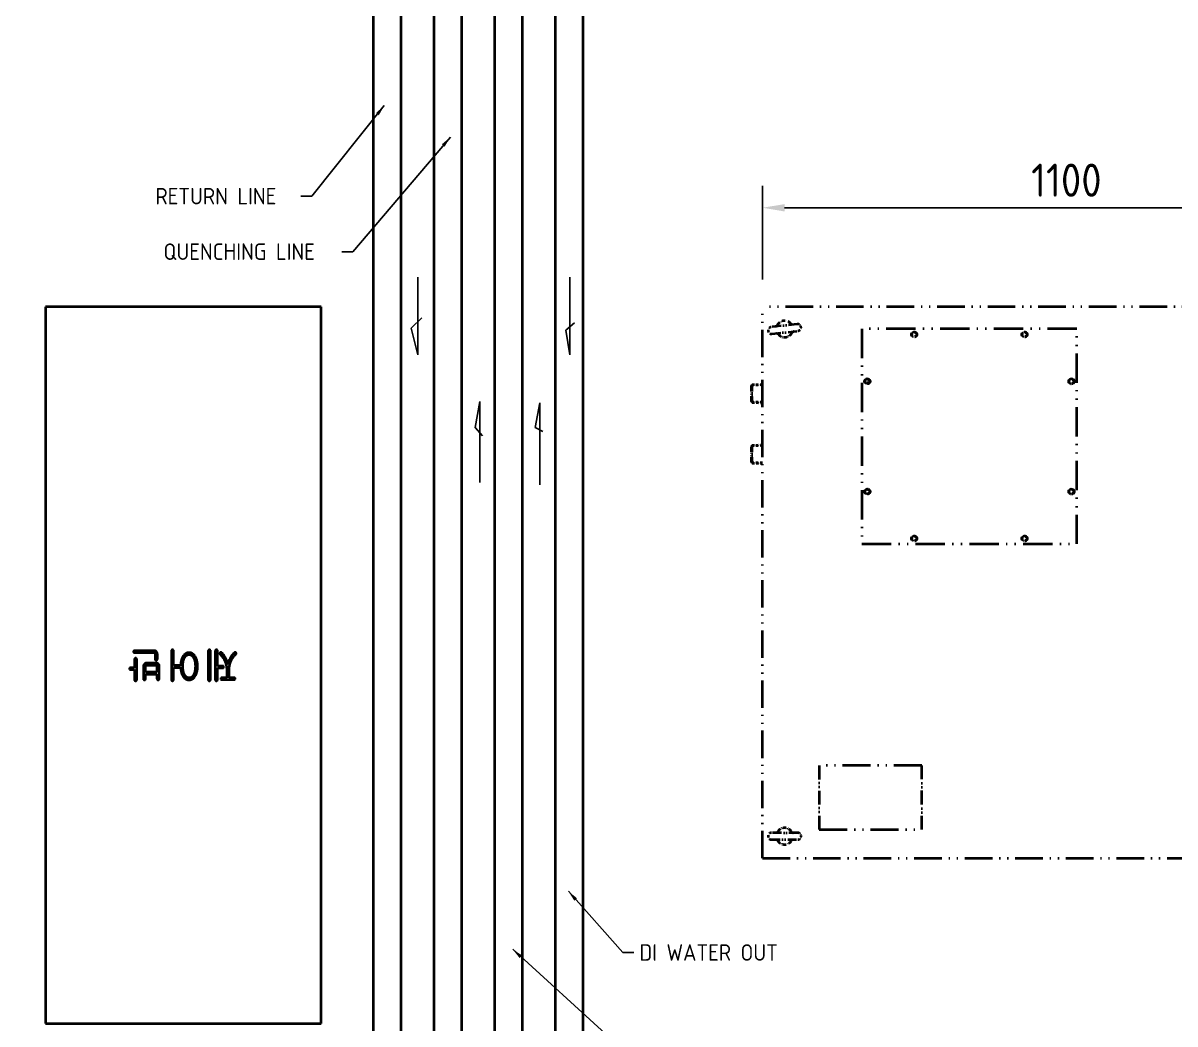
# Model space of a CAD drawing. Header units: millimetres. Extents: x 0 to 11890, y 0 to 8410.
# Drawn here: x 4046 to 6135, y 2804 to 4620 of the extents above; entities that cross this region are included whole.
import ezdxf

# ---------------------------------------------------------------- set-up
doc = ezdxf.new("R2010")
doc.units = ezdxf.units.MM
doc.header["$LTSCALE"] = 10
doc.linetypes.add('DASH_DOUBLE_DOT', pattern=[0.4398, 0.24, -0.06, 0.0098, -0.06, 0.01, -0.06])
for name, color, linetype, lineweight in [('가시적인 것(ISO)', 3, 'Continuous', 40), ('가시적인 좁은 것(ISO)', 3, 'Continuous', 35), ('기호(ISO)', 5, 'Continuous', 25), ('스케치 형상(ISO)', 3, 'Continuous', 25), ('치수(ISO)', 2, 'Continuous', 25)]:
    doc.layers.add(name, color=color, linetype=linetype, lineweight=lineweight)
doc.styles.add('치수 텍스트_PSTEK_POSCO', font='isocp.shx')
doc.dimstyles.new('치수_PSTEK_POSCO', dxfattribs={"dimscale": 10, "dimtxt": 3, "dimasz": 2, "dimexe": 2, "dimexo": 2.5, "dimgap": 1, "dimtad": 1, "dimrnd": 1e-08, "dimdsep": 46, "dimtxsty": '치수 텍스트_PSTEK_POSCO', "dimcen": 0.09, "dimdle": 10, "dimclrd": 7, "dimclre": 7, "dimclrt": 2, "dimadec": 1, "dimazin": 2, "dimtfac": 1, "dimtmove": 0, "dimatfit": 3, "dimfxl": 0, "dimtolj": 1, "dimlwd": -1, "dimlwe": -1, "dimarcsym": 0})
doc.dimstyles.new('치수_PSTEK_POSCO$7', dxfattribs={"dimscale": 10, "dimtxt": 3, "dimasz": 2, "dimexe": 2, "dimexo": 2.5, "dimgap": 1, "dimtad": 1, "dimrnd": 1e-08, "dimdsep": 46, "dimtxsty": '치수 텍스트_PSTEK_POSCO', "dimcen": 0.09, "dimdle": 10, "dimclrd": 7, "dimclre": 7, "dimclrt": 2, "dimadec": 1, "dimazin": 2, "dimtfac": 1, "dimtmove": 0, "dimatfit": 3, "dimfxl": 0, "dimtolj": 1, "dimlwd": -1, "dimlwe": -1, "dimarcsym": 0})

# ---------------------------------------------------------------- blocks, each defined once
blk = doc.blocks.new('*D24')
at = {"layer": 'Defpoints', "color": 0}
for p in [(3216.8, 3332.6), (3216.8, 1685), (6716.8, 1685)]:
    blk.add_point(p, dxfattribs=at)
at = {"layer": '치수(ISO)', "color": 7}
for p, q in [((3216.8, 3282.6), (3216.8, 1645)), ((6716.8, 1735), (6716.8, 1725)), ((6676.8, 1685), (3256.8, 1685))]:
    blk.add_line(p, q, dxfattribs=at)
for points in [[(3256.8, 1691.7), (3256.8, 1678.4), (3216.8, 1685)], [(6676.8, 1691.7), (6676.8, 1678.4), (6716.8, 1685)]]:
    blk.add_solid(points, dxfattribs=at)
at = {"layer": '치수(ISO)', "color": 2, "insert": (4891.8, 1735), "char_height": 60, "attachment_point": 4, "style": '치수 텍스트_PSTEK_POSCO'}
blk.add_mtext('\\A1;3500', dxfattribs=at)
blk = doc.blocks.new('*D30')
at = {"layer": 'Defpoints', "color": 0}
for p in [(5386.8, 4284.5), (5386.8, 4104.6), (6486.8, 4104.6)]:
    blk.add_point(p, dxfattribs=at)
at = {"layer": '치수(ISO)', "color": 7}
for p, q in [((5386.8, 4154.6), (5386.8, 4324.5)), ((6486.8, 4154.6), (6486.8, 4324.5)), ((6446.8, 4284.5), (5426.8, 4284.5))]:
    blk.add_line(p, q, dxfattribs=at)
for points in [[(5426.8, 4291.1), (5426.8, 4277.8), (5386.8, 4284.5)], [(6446.8, 4291.1), (6446.8, 4277.8), (6486.8, 4284.5)]]:
    blk.add_solid(points, dxfattribs=at)
at = {"layer": '치수(ISO)', "color": 2, "insert": (5873.8, 4334.5), "char_height": 60, "attachment_point": 4, "style": '치수 텍스트_PSTEK_POSCO'}
blk.add_mtext('\\A1;1100', dxfattribs=at)

msp = doc.modelspace()

# ---------------------------------------------------------------- linework, layer by layer
at = {"layer": '가시적인 것(ISO)', "color": 1}
for p, q in [((4681.826, 4619.597), (4681.826, 5520.597)), ((4731.826, 4619.597), (4731.826, 5520.597)), ((5011.826, 2669.597), (5011.826, 4820.597)), ((5061.826, 2669.597), (5061.826, 4820.597)), ((4681.826, 2314.597), (4681.826, 4619.597)), ((4731.826, 2314.597), (4731.826, 4619.597))]:
    msp.add_line(p, q, dxfattribs=at)
at = {"layer": '가시적인 것(ISO)', "color": 5}
for p, q in [((4791.826, 2424.597), (4791.826, 5006.797)), ((4841.826, 2424.597), (4841.826, 5006.797)), ((4901.826, 2534.597), (4901.826, 4920.597)), ((4951.826, 2534.597), (4951.826, 4920.597))]:
    msp.add_line(p, q, dxfattribs=at)
at = {"layer": '가시적인 것(ISO)'}
for p, q in [((4086.826, 4104.597), (4086.826, 2804.597)), ((4586.826, 4104.597), (4086.826, 4104.597)), ((4586.826, 2804.597), (4586.826, 4104.597)), ((4283.159, 3481.076), (4248.394, 3481.076)), ((4248.394, 3477.632), (4282.633, 3477.632)), ((4285.834, 3474.553), (4285.834, 3466.084)), ((4289.805, 3466.084), (4289.805, 3474.958)), ((4315.21, 3480.306), (4315.21, 3428.564)), ((4319.221, 3453.969), (4319.221, 3480.306)), ((4382.147, 3480.63), (4382.147, 3428.28)), ((4386.036, 3428.321), (4386.036, 3480.63)), ((4394.869, 3480.63), (4394.869, 3428.28)), ((4398.881, 3453.24), (4398.881, 3480.63)), ((4248.394, 3450.201), (4241.061, 3450.201)), ((4241.061, 3446.757), (4248.394, 3446.757)), ((4248.394, 3465.476), (4248.394, 3450.201)), ((4248.394, 3446.757), (4248.394, 3428.28)), ((4252.365, 3428.28), (4252.365, 3465.476)), ((4264.724, 3453.28), (4264.724, 3430.104)), ((4268.532, 3441.854), (4268.532, 3452.47)), ((4287.495, 3458.467), (4270.639, 3458.467)), ((4271.774, 3455.023), (4286.401, 3455.023)), ((4289.156, 3452.47), (4289.156, 3441.854)), ((4293.127, 3430.428), (4293.127, 3453.28)), ((4330.364, 3453.969), (4319.221, 3453.969)), ((4319.221, 3428.564), (4319.221, 3450.525)), ((4319.221, 3450.525), (4330.728, 3450.525)), ((4407.957, 3453.24), (4398.881, 3453.24)), ((4398.881, 3428.402), (4398.881, 3449.755)), ((4398.881, 3449.755), (4407.997, 3449.755)), ((4289.156, 3441.854), (4268.532, 3441.854)), ((4268.532, 3430.023), (4268.532, 3438.41)), ((4268.532, 3438.41), (4289.156, 3438.41)), ((4289.156, 3438.41), (4289.156, 3430.387)), ((4415.736, 3432.008), (4406.458, 3432.008)), ((4406.458, 3428.564), (4428.783, 3428.564)), ((4415.736, 3443.758), (4415.736, 3432.008)), ((4419.707, 3432.008), (4419.707, 3443.839)), ((4428.824, 3432.008), (4419.707, 3432.008)), ((4086.826, 2804.597), (4586.826, 2804.597))]:
    msp.add_line(p, q, dxfattribs=at)
at = {"layer": '가시적인 것(ISO)', "color": 6, "linetype": 'DASH_DOUBLE_DOT', "ltscale": 20.670553}
msp.add_line((5386.826, 3104.597), (5386.826, 4104.597), dxfattribs=at)
at = {"layer": '가시적인 것(ISO)', "color": 6, "linetype": 'DASH_DOUBLE_DOT', "ltscale": 20.842808}
for p, q in [((6486.826, 4104.597), (5386.826, 4104.597)), ((5386.826, 3104.597), (6486.826, 3104.597))]:
    msp.add_line(p, q, dxfattribs=at)
at = {"layer": '가시적인 것(ISO)', "color": 6, "linetype": 'DASH_DOUBLE_DOT', "ltscale": 6.679101}
for p, q in [((5449.686, 4073.574), (5402.51, 4068.035)), ((5403.967, 4055.62), (5451.143, 4061.159)), ((5450.576, 3150.847), (5403.076, 3150.847)), ((5403.076, 3138.347), (5450.576, 3138.347))]:
    msp.add_line(p, q, dxfattribs=at)
at = {"layer": '가시적인 것(ISO)', "color": 6, "linetype": 'DASH_DOUBLE_DOT', "ltscale": 22.169168}
for p, q in [((5956.826, 4064.597), (5566.826, 4064.597)), ((5566.826, 4064.597), (5566.826, 3674.597)), ((5956.826, 3674.597), (5956.826, 4064.597)), ((5566.826, 3674.597), (5956.826, 3674.597))]:
    msp.add_line(p, q, dxfattribs=at)
at = {"layer": '가시적인 것(ISO)', "color": 6, "linetype": 'DASH_DOUBLE_DOT', "ltscale": 0.6201}
msp.add_line((5573.362, 3967.597), (5580.291, 3967.597), dxfattribs=at)
at = {"layer": '가시적인 것(ISO)', "color": 6, "linetype": 'DASH_DOUBLE_DOT', "ltscale": 0.196127}
for p, q in [((5366.826, 3962.397), (5368.376, 3963.947)), ((5366.826, 3932.797), (5368.376, 3931.247)), ((5366.826, 3852.397), (5368.376, 3853.947)), ((5366.826, 3822.797), (5368.376, 3821.247))]:
    msp.add_line(p, q, dxfattribs=at)
at = {"layer": '가시적인 것(ISO)', "color": 6, "linetype": 'DASH_DOUBLE_DOT', "ltscale": 4.162097}
for p, q in [((5366.826, 3932.797), (5366.826, 3962.397)), ((5366.826, 3822.797), (5366.826, 3852.397))]:
    msp.add_line(p, q, dxfattribs=at)
at = {"layer": '가시적인 것(ISO)', "color": 6, "linetype": 'DASH_DOUBLE_DOT', "ltscale": 1.652243}
for p, q in [((5368.376, 3963.947), (5386.826, 3964.497)), ((5368.376, 3931.247), (5386.826, 3930.697)), ((5368.376, 3853.947), (5386.826, 3854.497)), ((5368.376, 3821.247), (5386.826, 3820.697))]:
    msp.add_line(p, q, dxfattribs=at)
at = {"layer": '가시적인 것(ISO)', "color": 6, "linetype": 'DASH_DOUBLE_DOT', "ltscale": 4.598003}
for p, q in [((5368.376, 3931.247), (5368.376, 3963.947)), ((5368.376, 3821.247), (5368.376, 3853.947))]:
    msp.add_line(p, q, dxfattribs=at)
at = {"layer": '가시적인 것(ISO)', "color": 6, "linetype": 'DASH_DOUBLE_DOT', "ltscale": 21.145975}
for p, q in [((5675.826, 3272.597), (5489.826, 3272.597)), ((5489.826, 3156.597), (5675.826, 3156.597))]:
    msp.add_line(p, q, dxfattribs=at)
at = {"layer": '가시적인 것(ISO)', "color": 6, "linetype": 'DASH_DOUBLE_DOT', "ltscale": 10.384005}
for p, q in [((5489.826, 3272.597), (5489.826, 3156.597)), ((5675.826, 3156.597), (5675.826, 3272.597))]:
    msp.add_line(p, q, dxfattribs=at)
at = {"layer": '가시적인 것(ISO)', "color": 6, "linetype": 'DASH_DOUBLE_DOT', "ltscale": 2.812195}
for centre in [(5661.826, 4054.597), (5861.826, 4054.597), (5576.826, 3969.597), (5946.826, 3969.597), (5576.826, 3769.597), (5946.826, 3769.597), (5661.826, 3684.597), (5861.826, 3684.597)]:
    msp.add_circle(centre, 5, dxfattribs=at)
at = {"layer": '가시적인 것(ISO)', "color": 6, "linetype": 'DASH_DOUBLE_DOT', "ltscale": 2.362228}
for centre in [(5661.826, 4054.597), (5861.826, 4054.597), (5576.826, 3969.597), (5946.826, 3969.597), (5576.826, 3769.597), (5946.826, 3769.597), (5661.826, 3684.597), (5861.826, 3684.597)]:
    msp.add_circle(centre, 4.2, dxfattribs=at)
at = {"layer": '가시적인 것(ISO)', "color": 6, "linetype": 'DASH_DOUBLE_DOT', "ltscale": 2.249736}
for centre in [(5661.826, 4054.597), (5861.826, 4054.597), (5576.826, 3969.597), (5946.826, 3969.597), (5576.826, 3769.597), (5946.826, 3769.597), (5661.826, 3684.597), (5861.826, 3684.597)]:
    msp.add_circle(centre, 4, dxfattribs=at)
at = {"layer": '가시적인 것(ISO)', "color": 6, "linetype": 'DASH_DOUBLE_DOT', "ltscale": 2.567771}
for centre, start, end in [((5426.826, 4064.597), 41.911024, 151.481494), ((5426.826, 4064.597), 221.911024, 331.481494), ((5426.826, 3144.597), 35.214765, 144.785235), ((5426.826, 3144.597), 215.214765, 324.785235)]:
    msp.add_arc(centre, 15, start, end, dxfattribs=at)
at = {"layer": '가시적인 것(ISO)', "color": 6, "linetype": 'DASH_DOUBLE_DOT', "ltscale": 1.757585}
for centre, start, end in [((5450.414, 4067.366), 276.696259, 96.696259), ((5403.238, 4061.828), 96.696259, 276.696259), ((5403.076, 3144.597), 90, 270), ((5450.576, 3144.597), 270, 90)]:
    msp.add_arc(centre, 6.25, start, end, dxfattribs=at)
at = {"layer": '가시적인 것(ISO)', "color": 6, "linetype": 'DASH_DOUBLE_DOT', "ltscale": 0.369081}
for points in [[(5437.989, 4074.617), (5438.498, 4074.05), (5439.104, 4073.586), (5440.322, 4072.949), (5440.899, 4072.744), (5441.493, 4072.612)], [(5415.664, 4054.577), (5415.155, 4055.144), (5414.549, 4055.608), (5413.331, 4056.245), (5412.754, 4056.45), (5412.16, 4056.582)], [(5439.081, 3153.247), (5439.52, 3152.625), (5440.068, 3152.093), (5441.204, 3151.318), (5441.753, 3151.047), (5442.328, 3150.847)], [(5414.571, 3135.947), (5414.133, 3136.569), (5413.585, 3137.101), (5412.449, 3137.876), (5411.9, 3138.147), (5411.325, 3138.347)]]:
    msp.add_open_spline(points, degree=3, knots=[0, 0, 0, 0, 0.22831342, 0.22831342, 0.413798878, 0.413798878, 0.413798878, 0.413798878], dxfattribs=at)
at = {"layer": '가시적인 것(ISO)', "color": 6, "linetype": 'DASH_DOUBLE_DOT', "ltscale": 0.36908}
for points in [[(5410.702, 4068.997), (5410.751, 4069.021), (5410.799, 4069.045), (5411.42, 4069.364), (5411.951, 4069.732), (5412.911, 4070.637), (5413.326, 4071.168), (5413.646, 4071.759)], [(5442.951, 4060.197), (5442.902, 4060.174), (5442.853, 4060.149), (5442.233, 4059.831), (5441.702, 4059.462), (5440.742, 4058.558), (5440.327, 4058.026), (5440.006, 4057.435)], [(5411.325, 3150.847), (5411.376, 3150.865), (5411.427, 3150.883), (5412.081, 3151.128), (5412.652, 3151.432), (5413.71, 3152.218), (5414.184, 3152.698), (5414.571, 3153.247)], [(5442.328, 3138.347), (5442.276, 3138.329), (5442.225, 3138.311), (5441.572, 3138.067), (5441.001, 3137.762), (5439.943, 3136.976), (5439.469, 3136.497), (5439.081, 3135.947)]]:
    msp.add_open_spline(points, degree=3, knots=[0.087880955, 0.087880955, 0.087880955, 0.087880955, 0.10437558, 0.10437558, 0.299977496, 0.299977496, 0.50224799, 0.50224799, 0.50224799, 0.50224799], dxfattribs=at)
at = {"layer": '가시적인 것(ISO)'}
for points in [[(4248.394, 3481.076), (4246.652, 3481.076), (4246.652, 3479.334)], [(4246.652, 3479.334), (4246.652, 3477.632), (4248.394, 3477.632)], [(4249.083, 3466.976), (4248.394, 3466.449), (4248.394, 3465.476)], [(4250.42, 3467.502), (4249.61, 3467.502), (4249.083, 3466.976)], [(4251.758, 3466.976), (4251.231, 3467.502), (4250.42, 3467.502)], [(4252.365, 3465.476), (4252.365, 3466.408), (4251.758, 3466.976)], [(4282.633, 3477.632), (4284.497, 3477.632), (4285.145, 3477.024)], [(4288.143, 3479.415), (4286.32, 3481.076), (4283.159, 3481.076)], [(4285.145, 3477.024), (4285.834, 3476.376), (4285.834, 3474.553)], [(4289.805, 3474.958), (4289.805, 3477.794), (4288.143, 3479.415)], [(4315.858, 3482.129), (4315.21, 3481.4), (4315.21, 3480.306)], [(4317.195, 3482.737), (4316.425, 3482.737), (4315.858, 3482.129)], [(4318.613, 3482.129), (4318.087, 3482.737), (4317.195, 3482.737)], [(4319.221, 3480.306), (4319.221, 3481.481), (4318.613, 3482.129)], [(4335.834, 3469.852), (4332.091, 3463.274), (4331.987, 3453.439)], [(4347.26, 3477.389), (4339.967, 3477.389), (4335.834, 3469.852)], [(4335.955, 3452.875), (4335.955, 3461.668), (4338.792, 3467.583)], [(4338.792, 3467.583), (4341.871, 3474.026), (4347.26, 3474.026)], [(4358.848, 3469.852), (4354.634, 3477.389), (4347.26, 3477.389)], [(4347.26, 3474.026), (4352.771, 3474.026), (4355.85, 3467.583)], [(4355.85, 3467.583), (4358.686, 3461.668), (4358.686, 3452.875)], [(4362.698, 3452.875), (4362.698, 3463.086), (4358.848, 3469.852)], [(4382.835, 3482.17), (4382.147, 3481.562), (4382.147, 3480.63)], [(4384.091, 3482.697), (4383.362, 3482.697), (4382.835, 3482.17)], [(4385.429, 3482.17), (4384.902, 3482.697), (4384.091, 3482.697)], [(4386.036, 3480.63), (4386.036, 3481.562), (4385.429, 3482.17)], [(4395.518, 3482.17), (4394.869, 3481.562), (4394.869, 3480.63)], [(4396.855, 3482.697), (4396.085, 3482.697), (4395.518, 3482.17)], [(4398.273, 3482.17), (4397.746, 3482.697), (4396.855, 3482.697)], [(4398.881, 3480.63), (4398.881, 3481.562), (4398.273, 3482.17)], [(4402.771, 3475.971), (4402.689, 3475.12), (4403.459, 3474.512)], [(4403.459, 3477.267), (4402.852, 3476.741), (4402.771, 3475.971)], [(4404.877, 3477.956), (4404.108, 3477.875), (4403.459, 3477.267)], [(4403.459, 3474.512), (4408.565, 3469.933), (4411.725, 3463.167)], [(4406.336, 3477.47), (4405.728, 3477.997), (4404.877, 3477.956)], [(4413.305, 3468.151), (4410.226, 3473.783), (4406.336, 3477.47)], [(4417.681, 3455.995), (4416.668, 3462.032), (4413.305, 3468.151)], [(4422.179, 3468.151), (4418.816, 3462.154), (4417.681, 3455.995)], [(4429.594, 3477.47), (4425.42, 3473.904), (4422.179, 3468.151)], [(4423.8, 3463.248), (4426.96, 3470.095), (4431.863, 3474.512)], [(4431.134, 3477.997), (4430.323, 3477.997), (4429.594, 3477.47)], [(4432.349, 3477.389), (4431.863, 3477.956), (4431.134, 3477.997)], [(4431.863, 3474.512), (4432.714, 3475.241), (4432.795, 3476.052)], [(4432.795, 3476.052), (4432.876, 3476.862), (4432.349, 3477.389)], [(4241.061, 3450.201), (4239.318, 3450.201), (4239.318, 3448.459)], [(4239.318, 3448.459), (4239.318, 3446.757), (4241.061, 3446.757)], [(4266.385, 3457.008), (4264.724, 3455.59), (4264.724, 3453.28)], [(4270.639, 3458.467), (4268.006, 3458.467), (4266.385, 3457.008)], [(4268.532, 3452.47), (4268.532, 3453.807), (4269.424, 3454.415)], [(4269.424, 3454.415), (4270.153, 3455.023), (4271.774, 3455.023)], [(4285.834, 3466.084), (4285.834, 3464.95), (4286.523, 3464.342)], [(4286.401, 3455.023), (4287.941, 3455.023), (4288.467, 3454.496)], [(4286.523, 3464.342), (4287.049, 3463.734), (4287.86, 3463.734)], [(4291.506, 3457.17), (4289.967, 3458.467), (4287.495, 3458.467)], [(4287.86, 3463.734), (4288.67, 3463.734), (4289.197, 3464.342)], [(4288.467, 3454.496), (4289.156, 3453.929), (4289.156, 3452.47)], [(4289.197, 3464.342), (4289.805, 3464.95), (4289.805, 3466.084)], [(4293.127, 3453.28), (4293.127, 3455.792), (4291.506, 3457.17)], [(4331.984, 3453.442), (4331.377, 3453.969), (4330.364, 3453.969)], [(4330.728, 3450.525), (4331.574, 3450.525), (4332.02, 3450.926)], [(4331.987, 3453.439), (4331.986, 3453.441), (4331.984, 3453.442)], [(4332.02, 3450.926), (4332.352, 3441.848), (4335.834, 3435.655)], [(4338.792, 3438.005), (4335.955, 3443.88), (4335.955, 3452.875)], [(4358.686, 3452.875), (4358.686, 3443.88), (4355.85, 3438.005)], [(4358.848, 3435.655), (4362.698, 3442.502), (4362.698, 3452.875)], [(4409.497, 3452.632), (4408.929, 3453.24), (4407.957, 3453.24)], [(4407.997, 3449.755), (4408.929, 3449.755), (4409.497, 3450.282)], [(4410.023, 3451.497), (4410.023, 3452.186), (4409.497, 3452.632)], [(4409.497, 3450.282), (4410.023, 3450.768), (4410.023, 3451.497)], [(4411.725, 3463.167), (4415.736, 3454.455), (4415.736, 3443.758)], [(4419.707, 3443.839), (4419.707, 3454.496), (4423.8, 3463.248)], [(4248.394, 3428.28), (4248.394, 3426.457), (4250.42, 3426.457)], [(4250.42, 3426.457), (4252.365, 3426.457), (4252.365, 3428.28)], [(4264.724, 3430.104), (4264.724, 3428.159), (4266.668, 3428.159)], [(4266.668, 3428.159), (4268.532, 3428.159), (4268.532, 3430.023)], [(4289.156, 3430.387), (4289.156, 3429.293), (4289.845, 3428.685)], [(4289.845, 3428.685), (4290.372, 3428.159), (4291.182, 3428.159)], [(4291.182, 3428.159), (4291.993, 3428.159), (4292.519, 3428.766)], [(4292.519, 3428.766), (4293.127, 3429.374), (4293.127, 3430.428)], [(4315.21, 3428.564), (4315.21, 3427.551), (4315.858, 3427.024)], [(4315.858, 3427.024), (4316.425, 3426.538), (4317.195, 3426.538)], [(4317.195, 3426.538), (4318.087, 3426.538), (4318.613, 3427.024)], [(4318.613, 3427.024), (4319.221, 3427.551), (4319.221, 3428.564)], [(4335.834, 3435.655), (4339.967, 3428.199), (4347.26, 3428.199)], [(4347.26, 3431.643), (4341.871, 3431.643), (4338.792, 3438.005)], [(4355.85, 3438.005), (4352.771, 3431.643), (4347.26, 3431.643)], [(4347.26, 3428.199), (4354.634, 3428.199), (4358.848, 3435.655)], [(4382.147, 3428.28), (4382.147, 3427.389), (4382.835, 3426.943)], [(4382.835, 3426.943), (4383.362, 3426.457), (4384.091, 3426.457)], [(4384.091, 3426.457), (4384.902, 3426.457), (4385.429, 3426.943)], [(4385.429, 3426.943), (4386.036, 3427.47), (4386.036, 3428.321)], [(4394.869, 3428.28), (4394.869, 3427.429), (4395.518, 3426.943)], [(4395.518, 3426.943), (4396.085, 3426.457), (4396.855, 3426.538)], [(4396.855, 3426.538), (4397.746, 3426.538), (4398.273, 3427.024)], [(4398.273, 3427.024), (4398.881, 3427.47), (4398.881, 3428.402)], [(4406.458, 3432.008), (4404.918, 3432.008), (4404.877, 3430.266)], [(4404.877, 3430.266), (4404.877, 3428.564), (4406.458, 3428.564)], [(4428.783, 3428.564), (4430.647, 3428.564), (4430.647, 3430.266)], [(4430.647, 3430.266), (4430.728, 3432.008), (4428.824, 3432.008)]]:
    msp.add_open_spline(points, degree=2, dxfattribs=at)
at = {"layer": '가시적인 좁은 것(ISO)', "color": 6, "linetype": 'DASH_DOUBLE_DOT', "ltscale": 1.78883}
for p, q in [((5386.826, 3963.017), (5366.851, 3962.422)), ((5366.851, 3932.772), (5386.826, 3932.177)), ((5386.826, 3853.017), (5366.851, 3852.422)), ((5366.851, 3822.772), (5386.826, 3822.177))]:
    msp.add_line(p, q, dxfattribs=at)
at = {"layer": '가시적인 좁은 것(ISO)', "color": 6, "linetype": 'DASH_DOUBLE_DOT', "ltscale": 1.972655}
for centre, radius, start, end in [((5661.826, 4054.597), 4.676, 80, 350), ((5861.826, 4054.597), 4.677, 190, 100), ((5576.826, 3969.597), 4.676, 80, 350), ((5946.826, 3969.597), 4.677, 80, 350), ((5576.826, 3769.597), 4.676, 80, 350), ((5946.826, 3769.597), 4.677, 80, 350), ((5661.826, 3684.597), 4.676, 80, 350), ((5861.826, 3684.597), 4.677, 63.375342, 333.375342)]:
    msp.add_arc(centre, radius, start, end, dxfattribs=at)
at = {"layer": '스케치 형상(ISO)', "color": 1}
for p, q in [((4762.243, 4158.369), (4762.243, 4017.771)), ((5037.539, 4158.369), (5037.539, 4017.771)), ((4749.953, 4065.948), (4769.125, 4085.12)), ((5030.165, 4062.506), (5045.975, 4075.534)), ((4762.243, 4017.771), (4749.953, 4065.948)), ((5037.539, 4017.771), (5030.165, 4062.506))]:
    msp.add_line(p, q, dxfattribs=at)
at = {"layer": '스케치 형상(ISO)', "color": 5}
for p, q in [((4874.328, 3933.32), (4865.971, 3886.126)), ((4874.328, 3786.331), (4874.328, 3933.32)), ((4982.972, 3930.37), (4974.907, 3886.126)), ((4982.972, 3781.906), (4982.972, 3930.37)), ((4865.971, 3886.126), (4879.36, 3870.961)), ((4974.907, 3886.126), (4988.871, 3878.543))]:
    msp.add_line(p, q, dxfattribs=at)

# ---------------------------------------------------------------- texts
at = {"layer": '기호(ISO)', "color": 2, "char_height": 30, "attachment_point": 4, "style": '치수 텍스트_PSTEK_POSCO'}
for s, insert, width in [('{\\fISOCP|b0|i0;\\H30.0000;RETURN LINE}', (4286.274, 4305.498), 253.40884), ('{\\fISOCP|b0|i0;\\H30.0000;QUENCHING LINE}', (4300.925, 4204.854), 313.40883), ('{\\fISOCP|b0|i0;\\H30.0000;DI WATER OUT}', (5163.696, 2933.59), 286.73422)]:
    msp.add_mtext(s, dxfattribs=dict(at, insert=insert, width=width))

# ---------------------------------------------------------------- dimensions: what is measured, and where the dimension line sits
at = {"layer": '치수(ISO)', "color": 7}
for base, p1, p2, picture, middle in [((5386.826, 4284.469), (6486.826, 4104.597), (5386.826, 4104.597), '*D30', (5936.826, 4284.469)), ((3216.826, 1685.026), (6716.826, 1685.026), (3216.826, 3332.555), '*D24', (4966.826, 1685.026))]:
    dim = msp.add_linear_dim(base=base, p1=p1, p2=p2, angle=180, dimstyle='치수_PSTEK_POSCO', override={"dimscale": 20, "dimtofl": 0, "dimatfit": 1}, dxfattribs=at)
    dim.commit()
    dim.dimension.update_dxf_attribs({"geometry": picture, "text_midpoint": middle, "dimtype": 160})

# ---------------------------------------------------------------- leaders
at = {"layer": '기호(ISO)', "color": 7, "annotation_type": 0, "has_hookline": 1}
for points, hookline_direction, text_width in [([(4701.23, 4469.975), (4569.683, 4305.498), (4549.683, 4305.498)], 1, 243.73), ([(4821.047, 4412.761), (4644.334, 4204.854), (4624.334, 4204.854)], 1, 303.73), ([(5034.851, 3044.748), (5133.696, 2933.59), (5153.696, 2933.59)], 0, 277.054), ([(4933.931, 2939.441), (5108.832, 2780.017), (5128.832, 2780.017)], 0, 234.032)]:
    msp.add_leader(points, dimstyle='치수_PSTEK_POSCO$7', override={"dimtad": 0}, dxfattribs=dict(at, hookline_direction=hookline_direction, text_width=text_width))

doc.saveas('drawing.dxf')
